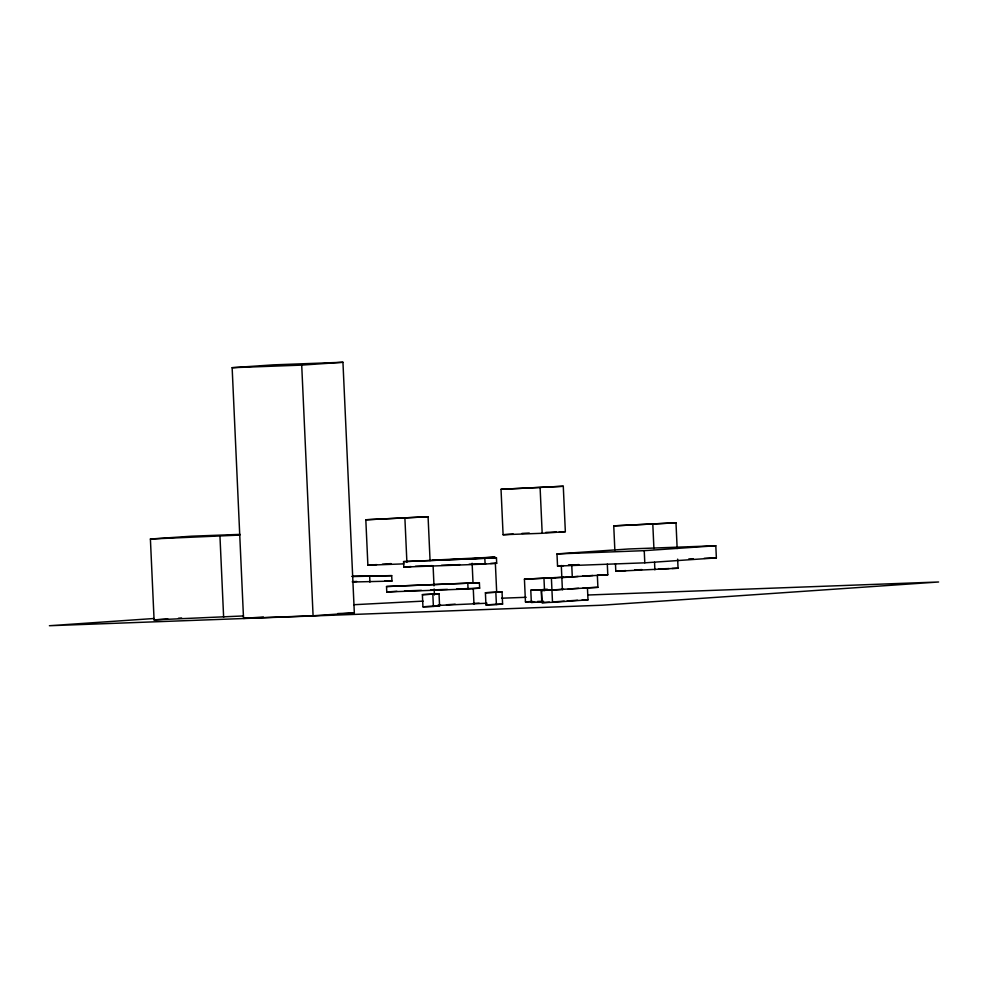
<?xml version="1.0" encoding="UTF-8"?>
<svg xmlns="http://www.w3.org/2000/svg" width="988" height="988" viewBox="0 0 988 988"><rect width="100%" height="100%" fill="white"/><g stroke="black" fill="none" stroke-linecap="round" stroke-linejoin="round"><path stroke-width="1.48" d="M232.143 367.697L273.392 364.856L342.947 362.275L354.334 612.943L313.085 615.783L243.53 618.365L232.143 367.697L301.711 365.115L342.947 362.275M501.027 489.307L563.284 486.257L565.346 531.68L542.177 533.285L503.09 534.73L501.027 489.307L563.284 486.257M403.956 563.864L367.882 565.21L365.819 519.774L428.076 516.736L430.064 560.641M365.819 519.774L428.076 516.736M243.493 615.944L154.079 619.896L150.398 539.028L191.647 536.188L240.035 534.385M150.398 539.028L239.825 535.076M614.845 550.081L613.746 525.863L675.99 522.813L677.163 548.55M503.09 534.73L513.229 534.039M521.923 533.434L529.272 533.026M613.746 525.863L675.99 522.813M403.573 561.616L496.445 557.812L496.692 563.259L485.096 564.062L403.82 567.075L403.573 561.616L496.445 557.812M432.843 560.147L495.087 557.096L471.918 558.702M367.882 565.21L376.576 564.605M382.368 564.21L391.063 563.605M556.985 553.922L628.553 548.982L715.806 545.746L716.362 557.887L644.794 562.827L557.541 566.062L556.985 553.922L644.238 550.674L715.806 545.746M403.82 567.075L411.057 566.569M557.541 566.062L563.629 565.642M568.199 565.321L578.857 564.593M386.53 586.526L479.39 582.71L479.649 588.169L468.053 588.971L386.777 591.985L386.53 586.526L479.39 582.71M615.462 563.716L615.808 571.286L625.935 570.582M634.629 569.99L641.978 569.57M615.808 571.286L678.052 568.236L677.645 559.146M531.47 601.68L525.455 601.902L524.43 579.19L555.552 577.659M524.43 579.19L563.234 577.19M561.839 577.622L578.116 576.498M582.55 576.189L592.911 575.473M553.329 589.725L541.498 590.54L542.054 602.68L552.502 602.297L551.39 578.005L607.793 574.781L607.311 564.148M386.777 591.985L396.904 591.281M422.382 594.653L439.03 593.837L439.574 605.977L433.386 606.41L422.938 606.793L422.382 594.653L439.03 593.837M485.404 592.751L502.04 591.936L502.596 604.076L496.396 604.508L485.948 604.891L485.404 592.751L502.04 591.936M530.791 590.268L547.438 589.453L530.791 590.268L531.346 602.421L541.795 602.038L541.239 589.885M551.946 590.157L563.778 589.33M568.211 589.033L578.573 588.317M583.006 588.008L597.901 587.317L597.345 575.164L607.793 574.781M541.498 590.54L597.901 587.317M153.967 618.513L49.4 625.725L601.853 605.224L938.6 581.994L587.736 595.011M353.865 604.718L423.086 601.124M154.079 619.896L167.824 618.945M178.519 618.204L181.57 617.994M243.53 618.365L249.631 617.945M252.693 617.735L263.388 616.994M437.795 605.372L440.697 605.175M446.49 604.779L455.172 604.174M422.938 606.793L439.574 605.977M437.906 605.459L487.01 603.223M525.455 601.902L532.705 601.408M485.948 604.891L502.596 604.076M531.346 602.421L535.064 602.161M542.054 602.68L549.439 602.174M553.885 601.865L564.234 601.149M567.198 600.951L577.548 600.235M552.502 602.297L587.996 599.852L587.44 587.699M352.148 576.214L391.693 575.646L391.94 581.092L352.383 582.006M352.136 576.56L391.693 575.646M352.407 581.66L356.804 581.45M545.808 532.409L556.33 532.013M559.332 531.902L565.346 531.68M415.405 566.272L432.275 565.642M441.475 565.309L459.877 564.617M469.078 564.284L485.948 563.654M490.554 563.481L496.692 563.259M688.809 558.912L693.391 558.739M704.111 558.344L716.362 557.887M568.755 565.198L571.743 565.087L572.299 577.227M658.514 568.965L669.037 568.569M672.038 568.458L678.052 568.236M404.487 590.96L421.37 590.33M430.57 589.984L447.441 589.367M456.641 589.021L479.649 588.169M501.571 598.209L526.184 597.295M473.104 603.421L479.118 603.199M537.484 601.457L543.499 601.235M582.031 600.074L587.996 599.852M537.534 601.988L543.511 601.766M337.698 613.56L354.334 612.943M384.628 581.018L391.94 581.092M652.821 524.406L653.92 548.636M654.538 562.258L654.883 569.841M644.238 550.674L644.794 562.827M561.295 565.469L562.394 589.762M540.115 487.85L542.177 533.285M543.968 578.462L544.524 590.577M495.359 563.16L496.668 591.923M495.853 592.355L496.396 604.508M484.849 558.603L485.096 564.062M472.128 563.246L473.017 582.932M473.289 588.984L473.981 604.125M467.806 583.513L468.053 588.971M433.115 566.21L434.004 585.896M434.14 588.922L434.424 594.974M432.83 594.257L433.386 606.41M404.907 518.33L406.895 562.246M369.685 576.72L369.932 582.167M301.711 365.115L313.085 615.783M219.966 536.447L223.634 617.315"/></g></svg>
